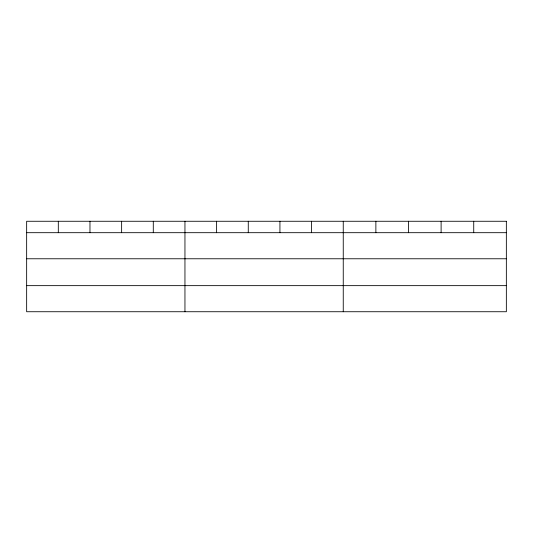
<?xml version="1.0" encoding="UTF-8"?>
<svg xmlns="http://www.w3.org/2000/svg" width="533" height="533" viewBox="0 0 533 533"><rect width="100%" height="100%" fill="white"/><g stroke="black" fill="none" stroke-linecap="round" stroke-linejoin="round"><path stroke-width="0.8" d="M26.65 232.688L506.35 232.688M26.65 258.772L506.35 258.772M26.65 285.648L506.35 285.648M473.73 221.268L473.73 232.688M441.111 221.268L441.111 232.688M408.491 221.268L408.491 232.688M375.872 221.268L375.872 232.688M343.252 221.268L343.252 311.732M311.592 221.268L311.592 232.688M279.932 221.268L279.932 232.688M248.271 221.268L248.271 232.688M216.611 221.268L216.611 232.688M184.951 221.268L184.951 311.732M153.291 221.268L153.291 232.688M121.631 221.268L121.631 232.688M89.97 221.268L89.97 232.688M58.31 221.268L58.31 232.688M506.35 221.268L26.65 221.268L26.65 311.732L506.35 311.732L506.35 221.268"/></g></svg>
